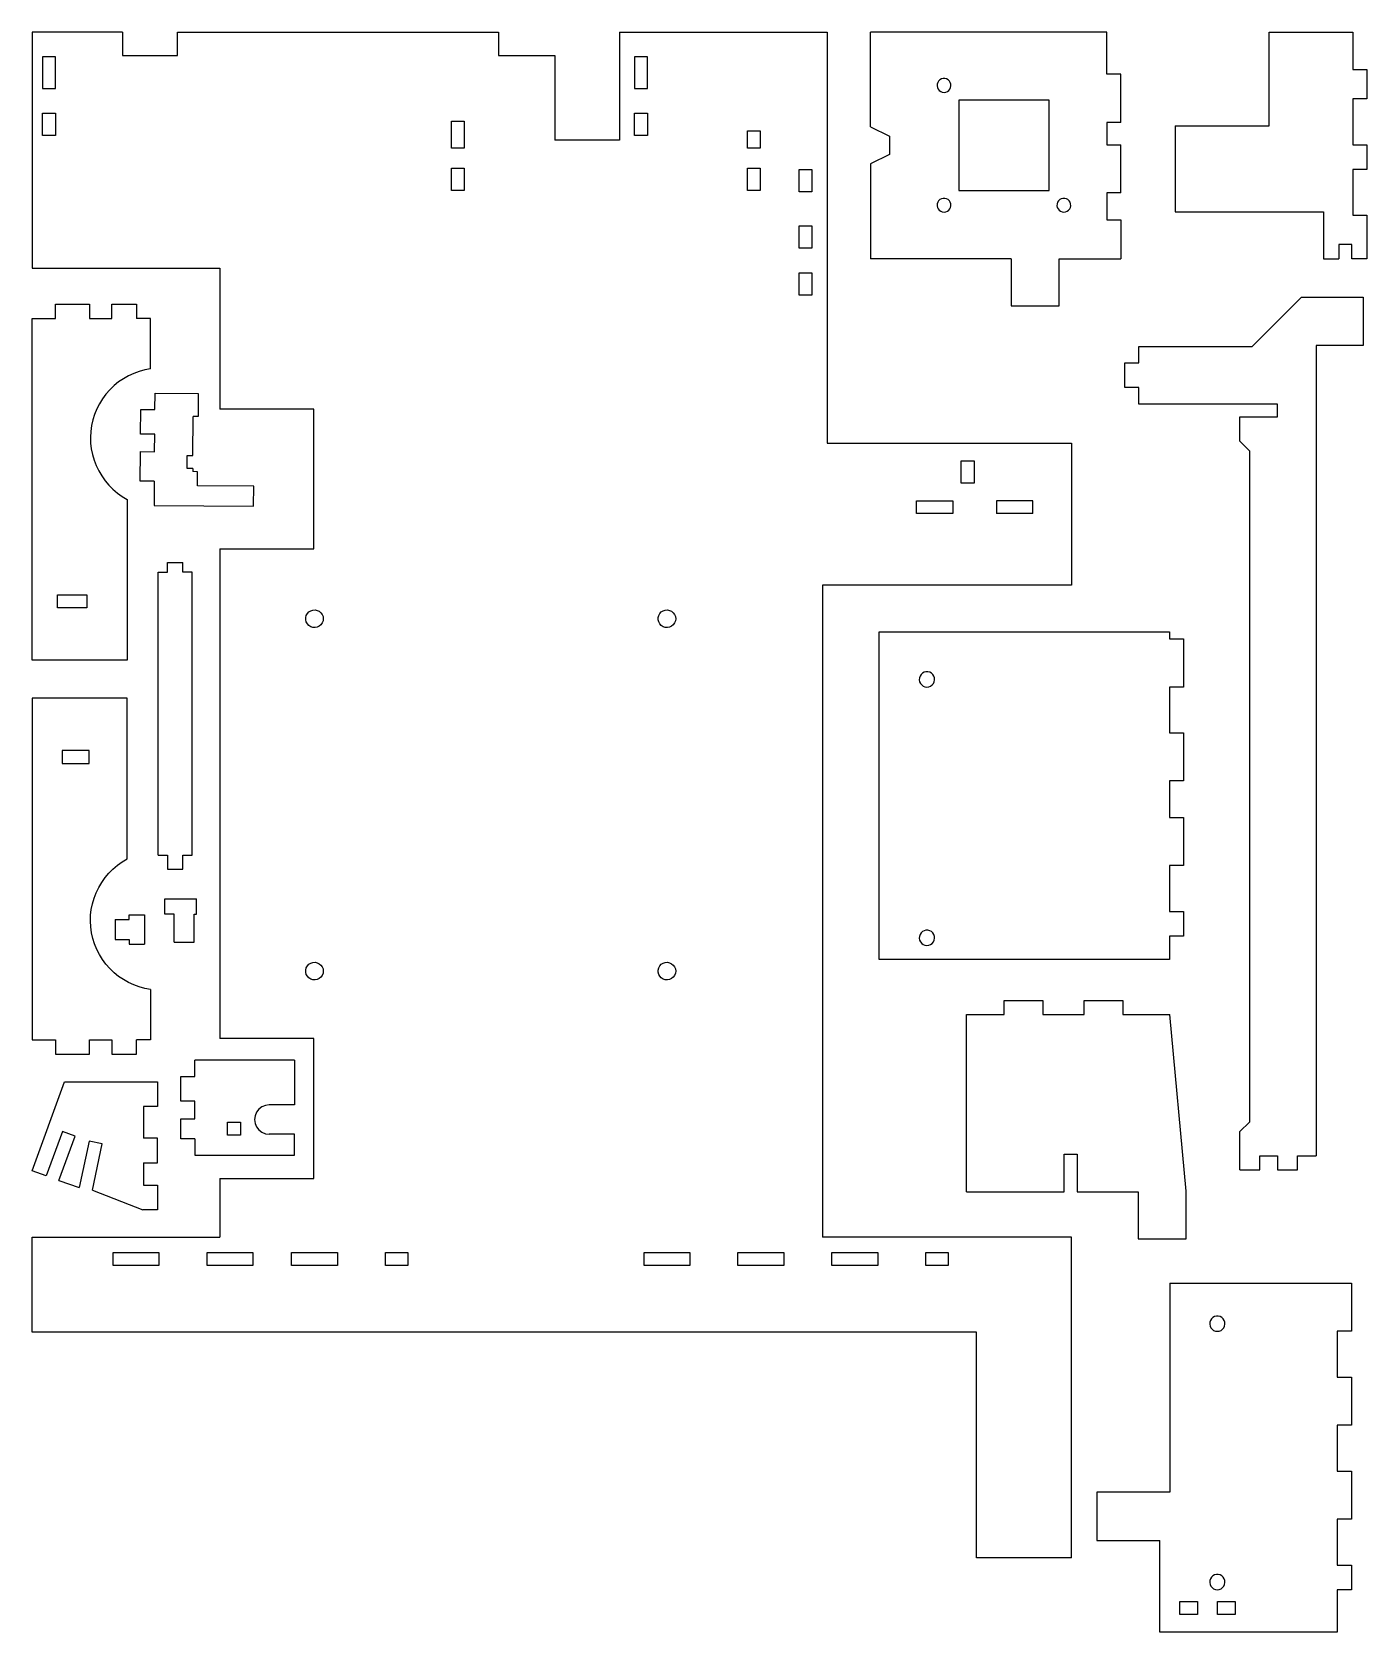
# Model space of a CAD drawing. Extents: x 5 to 289, y 74 to 415.
import ezdxf

# ---------------------------------------------------------------- set-up
doc = ezdxf.new("R2010")
doc.units = 0
doc.layers.add('Layer_1', color=7, linetype='CONTINUOUS')

msp = doc.modelspace()

# ---------------------------------------------------------------- linework, layer by layer
at = {"layer": 'Layer_1', "color": 7}
for points in [[(5.011304, 414.9824), (5.011304, 364.732389)], [(24.261304, 414.9824), (5.011304, 414.9824)], [(24.261304, 414.9824), (24.261304, 409.98238), (36.011284, 409.98238), (36.011284, 414.9824), (104.2663, 414.9824), (104.2663, 409.98238), (116.26629, 409.98238), (116.26629, 391.982379)], [(130.01629, 414.9824), (130.01629, 391.982379)], [(130.01629, 414.9824), (174.26629, 414.9824), (174.26629, 327.482679), (226.26627, 327.482679), (226.26627, 297.23268), (173.2663, 297.23268), (173.2663, 158.4827)], [(233.74705, 414.9824), (183.49703, 414.9824)], [(183.49703, 394.780399), (183.49703, 414.9824)], [(233.74705, 405.98241), (233.74705, 414.9824)], [(248.33998, 394.982398), (268.33997, 394.982398), (268.33997, 414.9824), (286.13997, 414.9824), (286.13997, 406.9824), (289.13998, 406.9824), (289.13998, 400.7324), (286.13997, 400.7324), (286.13997, 390.982398), (289.13998, 390.982398), (289.13998, 385.732408), (286.13997, 385.732408), (286.13997, 375.982407), (289.13998, 375.982407), (289.13998, 366.732388), (285.88997, 366.732388), (285.88997, 369.732393), (283.13997, 369.732393), (283.13997, 366.732388)], [(236.74705, 405.98241), (233.74705, 405.98241)], [(236.74705, 395.732399), (236.74705, 405.98241)], [(197.66703, 403.88342), (197.64693, 403.5144)], [(197.64703, 403.5144), (197.71703, 403.1514)], [(197.78705, 404.23542), (197.66703, 403.88342)], [(197.71704, 403.1514), (197.87703, 402.81741)], [(197.97705, 404.54742), (197.78705, 404.23542)], [(197.87703, 402.81741), (198.10704, 402.5324)], [(198.24705, 404.80041), (197.97705, 404.54742)], [(198.10704, 402.5324), (198.40705, 402.31542)], [(198.57704, 404.9794), (198.24705, 404.80041)], [(198.40705, 402.31542), (198.74704, 402.17842)], [(198.93703, 405.07042), (198.57704, 404.97942)], [(198.74704, 402.17842), (199.11703, 402.13242)], [(199.30705, 405.07042), (198.93703, 405.07042)], [(199.11703, 402.13241), (199.48705, 402.17841)], [(199.65704, 404.9794), (199.30705, 405.0704)], [(199.48705, 402.17842), (199.82704, 402.31542)], [(199.98703, 404.80041), (199.65704, 404.9794)], [(199.82704, 402.31542), (200.12705, 402.5324)], [(200.25704, 404.54742), (199.98703, 404.80041)], [(200.12705, 402.5324), (200.36705, 402.81741)], [(200.45704, 404.23542), (200.25704, 404.54742)], [(200.36705, 402.81741), (200.51705, 403.1514)], [(200.56705, 403.88342), (200.45704, 404.23542)], [(200.51705, 403.1514), (200.58705, 403.5144)], [(200.58705, 403.5144), (200.56695, 403.88342)], [(7.261294, 397.73238), (10.011294, 397.73238)], [(7.261294, 392.982399), (7.261294, 397.73238)], [(10.011294, 397.73238), (10.011294, 392.982399)], [(94.266294, 395.982379), (97.016294, 395.982379)], [(94.266294, 390.232399), (94.266294, 395.982379)], [(97.016294, 395.982379), (97.016294, 390.232399)], [(133.2663, 397.73238), (136.0163, 397.73238)], [(133.2663, 392.982399), (133.2663, 397.73238)], [(136.0163, 397.73238), (136.0163, 392.982399)], [(236.74705, 395.732399), (233.74705, 395.732399), (233.74705, 390.982409), (236.74705, 390.982409)], [(10.011294, 392.982399), (7.261294, 392.982399)], [(130.01629, 391.982379), (116.26629, 391.982379)], [(136.0163, 392.982399), (133.2663, 392.982399)], [(157.26628, 390.232399), (157.26628, 393.982389)], [(157.26628, 393.982389), (160.01631, 393.982389)], [(160.01631, 393.982389), (160.01631, 390.232399)], [(183.49703, 394.780399), (187.49703, 392.780419)], [(187.49703, 392.780419), (187.49703, 388.934409)], [(248.33998, 394.982398), (248.33998, 376.732394)], [(97.016294, 390.232399), (94.266294, 390.232399)], [(160.01631, 390.232399), (157.26628, 390.232399)], [(187.49703, 388.934409), (183.49703, 386.934389)], [(236.74705, 380.732399), (236.74705, 390.982409)], [(94.266294, 385.982399), (97.016294, 385.982399)], [(94.266294, 381.232389), (94.266294, 385.982399)], [(97.016294, 385.982399), (97.016294, 381.232389)], [(157.26628, 385.982399), (160.01631, 385.982399)], [(157.26628, 381.232389), (157.26628, 385.982399)], [(160.01631, 385.982399), (160.01631, 381.232389)], [(168.26631, 385.732389), (171.01631, 385.732389)], [(168.26631, 380.982379), (168.26631, 385.732389)], [(171.01631, 385.732389), (171.01631, 380.982379)], [(183.49703, 386.934389), (183.49703, 366.732399)], [(97.016294, 381.232389), (94.266294, 381.232389)], [(160.01631, 381.232389), (157.26628, 381.232389)], [(171.01631, 380.982379), (168.26631, 380.982379)], [(197.66703, 378.383409), (197.64693, 378.014419)], [(197.64703, 378.014419), (197.71703, 377.651409)], [(197.78705, 378.735409), (197.66703, 378.383409)], [(197.97705, 379.047399), (197.78705, 378.735409)], [(198.24705, 379.300399), (197.97705, 379.047399)], [(198.57704, 379.479419), (198.24705, 379.300399)], [(198.93703, 379.570409), (198.57704, 379.479409)], [(199.30705, 379.570409), (198.93703, 379.570409)], [(199.65704, 379.479419), (199.30705, 379.570419)], [(199.98703, 379.300399), (199.65704, 379.479419)], [(200.25704, 379.047399), (199.98703, 379.300399)], [(200.45704, 378.735409), (200.25704, 379.047399)], [(200.56705, 378.383409), (200.45704, 378.735409)], [(200.51705, 377.651409), (200.58705, 378.014419)], [(200.58705, 378.014419), (200.56695, 378.383409)], [(223.16705, 378.383409), (223.14695, 378.014419)], [(223.14704, 378.014419), (223.21704, 377.651409)], [(223.28703, 378.735409), (223.16705, 378.383409)], [(223.47703, 379.047399), (223.28703, 378.735409)], [(223.74704, 379.300399), (223.47703, 379.047399)], [(224.07705, 379.479419), (223.74704, 379.300399)], [(224.43705, 379.570409), (224.07705, 379.479409)], [(224.80704, 379.570409), (224.43705, 379.570409)], [(225.15703, 379.479419), (224.80704, 379.570419)], [(225.48704, 379.300399), (225.15703, 379.479419)], [(225.75705, 379.047399), (225.48704, 379.300399)], [(225.95705, 378.735409), (225.75705, 379.047399)], [(226.06704, 378.383409), (225.95705, 378.735409)], [(226.01703, 377.651409), (226.08703, 378.014419)], [(226.08704, 378.014419), (226.06694, 378.383409)], [(236.74705, 380.732399), (233.74705, 380.732399), (233.74705, 374.982399), (236.74705, 374.982399), (236.74705, 366.732399)], [(197.71704, 377.651409), (197.87703, 377.317399)], [(197.87703, 377.317399), (198.10704, 377.032419)], [(198.10704, 377.032419), (198.40705, 376.815409)], [(198.40705, 376.815409), (198.74704, 376.678399)], [(198.74704, 376.678399), (199.11703, 376.632399)], [(199.11703, 376.632419), (199.48705, 376.678419)], [(199.48705, 376.678399), (199.82704, 376.815409)], [(199.82704, 376.815409), (200.12705, 377.032419)], [(200.12705, 377.032419), (200.36705, 377.317399)], [(200.36705, 377.317399), (200.51705, 377.651409)], [(223.21705, 377.651409), (223.37705, 377.317399)], [(223.37705, 377.317399), (223.60705, 377.032419)], [(223.60705, 377.032419), (223.90703, 376.815409)], [(223.90703, 376.815409), (224.24705, 376.678399)], [(224.24705, 376.678399), (224.61704, 376.632399)], [(224.61704, 376.632419), (224.98704, 376.678419)], [(224.98704, 376.678399), (225.32705, 376.815409)], [(225.32705, 376.815409), (225.62704, 377.032419)], [(225.62704, 377.032419), (225.86704, 377.317399)], [(225.86704, 377.317399), (226.01703, 377.651409)], [(248.33998, 376.732394), (279.88998, 376.732394)], [(279.88998, 376.732394), (279.88998, 366.732388)], [(168.26631, 373.732369), (171.01631, 373.732369)], [(168.26631, 368.982389), (168.26631, 373.732369)], [(171.01631, 373.732369), (171.01631, 368.982389)], [(171.01631, 368.982389), (168.26631, 368.982389)], [(5.011304, 364.732389), (45.011304, 364.732389)], [(45.011304, 364.732389), (45.011304, 334.732689)], [(213.39704, 366.732399), (183.49703, 366.732399)], [(213.39704, 366.732399), (213.39704, 356.732419)], [(223.64705, 366.732399), (236.74705, 366.732399)], [(223.64705, 356.732419), (223.64705, 366.732399)], [(279.88998, 366.732388), (283.13997, 366.732388)], [(168.26631, 358.982699), (168.26631, 363.732689)], [(168.26631, 363.732689), (171.01631, 363.732689)], [(171.01631, 363.732689), (171.01631, 358.982699)], [(171.01631, 358.982699), (168.26631, 358.982699)], [(275.17555, 358.544425), (264.67556, 348.044445)], [(275.17555, 358.544425), (288.35555, 358.544425)], [(288.35555, 358.544425), (288.35555, 348.294455)], [(25.261314, 315.486543), (25.261314, 281.287533), (5.011304, 281.287533), (5.011304, 354.037553), (10.011314, 354.037553), (10.011314, 357.037553), (17.261294, 357.037553), (17.261294, 354.037553), (22.011304, 354.037553), (22.011304, 357.037553), (27.261304, 357.037553), (27.261304, 354.037553)], [(213.39704, 356.732419), (223.64705, 356.732419)], [(30.261304, 354.037553), (27.261304, 354.037553)], [(30.261304, 343.304543), (30.261304, 354.037553)], [(240.60554, 348.044445), (264.67556, 348.044445)], [(240.60554, 344.544435), (240.60554, 348.044445)], [(278.35555, 348.294455), (278.35555, 175.79446)], [(288.35555, 348.294455), (278.35555, 348.294455)], [(237.60556, 344.544435), (240.60554, 344.544435)], [(237.60556, 339.294435), (237.60556, 344.544435)], [(24.463304, 341.197533), (23.437304, 340.496543)], [(25.544314, 341.809543), (24.463304, 341.197533)], [(26.672314, 342.330533), (25.544314, 341.809543)], [(27.840314, 342.754553), (26.672314, 342.330533)], [(29.039304, 343.079543), (27.840314, 342.754553)], [(30.261304, 343.304543), (29.039304, 343.079543)], [(20.757314, 337.917543), (20.018304, 336.919533)], [(21.578314, 338.850543), (20.757314, 337.917543)], [(22.473294, 339.712533), (21.578314, 338.850543)], [(23.437304, 340.496543), (22.473294, 339.712533)], [(28.034716, 319.414314), (28.087646, 325.663354), (31.085993, 325.636654), (31.123313, 329.388274), (28.115643, 329.411374), (28.162343, 334.661444), (31.160699, 334.634744), (31.191778, 338.134804), (40.381019, 338.054404), (40.343039, 333.156534), (39.346663, 333.166934)], [(240.60554, 339.294435), (237.60556, 339.294435)], [(240.60554, 335.794455), (240.60554, 339.294435)], [(18.802314, 334.754533), (18.333314, 333.603543)], [(19.365314, 335.862553), (18.802314, 334.754533)], [(20.018304, 336.919533), (19.365314, 335.862553)], [(45.011304, 304.982699), (65.011284, 304.982699), (65.011284, 334.732689), (45.011304, 334.732689)], [(270.10555, 335.794455), (240.60554, 335.794455)], [(270.10555, 333.044455), (270.10555, 335.794455)], [(17.691294, 331.205543), (17.523314, 329.974543)], [(17.962314, 332.418553), (17.691294, 331.205543)], [(18.333314, 333.603543), (17.962314, 332.418553)], [(39.269558, 324.815324), (39.346658, 333.166744)], [(262.10555, 333.044455), (270.10555, 333.044455)], [(262.10555, 327.867455), (262.10555, 333.044455)], [(17.457304, 328.733543), (17.496304, 327.491533)], [(17.523314, 329.974543), (17.457314, 328.733543)], [(17.496304, 327.491533), (17.638304, 326.257543)], [(264.10554, 325.867445), (262.10555, 327.867455)], [(17.638304, 326.257543), (17.883304, 325.039533)], [(17.883304, 325.039533), (18.228294, 323.845543)], [(18.228294, 323.845543), (18.672324, 322.685533)], [(38.003759, 322.075434), (38.025529, 324.824484)], [(38.025531, 324.824484), (39.269559, 324.815484)], [(202.76629, 323.732689), (205.51629, 323.732689)], [(202.76629, 318.982669), (202.76629, 323.732689)], [(205.51629, 323.732689), (205.51629, 318.982669)], [(264.10554, 325.867445), (264.10554, 182.97046), (262.10555, 180.97045)], [(18.672324, 322.685533), (19.211304, 321.565553)], [(19.211304, 321.565553), (19.842304, 320.495553)], [(19.842304, 320.495553), (20.560304, 319.480533)], [(39.24778, 322.066274), (38.003757, 322.075274)], [(39.24778, 322.066274), (39.24088, 321.415854)], [(40.237284, 321.405654), (39.240939, 321.416054)], [(40.209298, 318.405104), (40.237278, 321.405654)], [(20.560304, 319.480533), (21.359294, 318.530543)], [(21.359294, 318.530543), (22.236314, 317.649533)], [(22.236314, 317.649533), (23.183304, 316.845543)], [(23.183304, 316.845543), (24.194304, 316.122543)], [(31.033106, 319.387464), (28.034716, 319.414264)], [(31.033106, 319.387464), (30.988946, 314.237964)], [(52.212023, 318.301634), (40.209298, 318.405104)], [(52.171613, 314.050454), (52.212023, 318.301634)], [(205.51629, 318.982669), (202.76629, 318.982669)], [(24.194304, 316.122543), (25.261314, 315.486543)], [(30.988946, 314.237964), (52.171609, 314.050454)], [(193.26627, 315.232679), (201.01629, 315.232679)], [(193.26627, 312.482679), (193.26627, 315.232679)], [(201.01629, 315.232679), (201.01629, 312.482679)], [(210.26628, 315.232679), (210.26628, 312.482679)], [(218.01627, 312.482679), (218.01627, 315.232679), (210.26628, 315.232679)], [(201.01629, 312.482679), (193.26627, 312.482679)], [(218.01627, 312.482679), (210.26628, 312.482679)], [(45.011304, 304.982699), (45.011304, 200.732684)], [(31.881374, 239.793372), (31.881374, 300.043363), (33.881384, 300.043363), (33.881384, 302.043322), (37.131364, 302.043322)], [(37.131364, 300.043363), (37.131364, 302.043322)], [(39.131374, 300.043363), (37.131364, 300.043363)], [(39.131374, 239.793372), (39.131374, 300.043363)], [(10.411314, 292.417543), (10.411314, 295.167543)], [(10.411314, 295.167543), (16.661304, 295.167543)], [(16.661304, 295.167543), (16.661304, 292.417543)], [(16.661304, 292.417543), (10.411314, 292.417543)], [(63.276304, 290.342689), (63.393304, 290.7977)], [(63.276304, 289.872689), (63.276304, 290.342689)], [(63.393304, 289.416679), (63.276304, 289.872689)], [(63.393304, 290.7977), (63.619284, 291.20968)], [(63.619284, 291.20968), (63.941284, 291.55168)], [(63.941284, 291.55168), (64.338294, 291.8037)], [(64.338294, 291.8037), (64.785304, 291.94969)], [(64.785304, 291.94969), (65.254304, 291.97869)], [(65.254304, 291.97869), (65.715294, 291.89069)], [(65.715294, 291.89069), (66.141294, 291.69069)], [(66.141294, 291.69069), (66.503304, 291.39068)], [(66.503304, 291.39068), (66.779284, 291.01069)], [(66.779284, 291.01069), (66.952294, 290.5737)], [(66.952294, 289.640699), (66.779284, 289.203689)], [(66.952294, 290.5737), (67.011294, 290.107689)], [(67.011304, 290.107689), (66.952304, 289.640699)], [(138.27629, 290.342689), (138.3963, 290.7977)], [(138.27629, 289.872689), (138.27629, 290.342689)], [(138.3963, 289.416679), (138.27629, 289.872689)], [(138.3963, 290.7977), (138.6163, 291.20968)], [(138.6163, 291.20968), (138.93629, 291.55168)], [(138.93629, 291.55168), (139.33629, 291.8037)], [(139.33629, 291.8037), (139.78629, 291.94969)], [(139.78629, 291.94969), (140.2563, 291.97869)], [(140.2563, 291.97869), (140.7163, 291.89069)], [(140.7163, 291.89069), (141.1363, 291.69069)], [(141.1363, 291.69069), (141.50629, 291.39068)], [(141.50629, 291.39068), (141.7763, 291.01069)], [(141.7763, 291.01069), (141.9563, 290.5737)], [(141.9563, 289.640699), (141.7763, 289.203689)], [(141.9563, 290.5737), (142.0163, 290.107689)], [(142.0163, 290.107689), (141.9563, 289.640699)], [(63.619284, 289.005699), (63.393304, 289.416679)], [(63.941284, 288.662689), (63.619284, 289.005699)], [(64.338294, 288.410679), (63.941284, 288.662689)], [(64.785304, 288.265689), (64.338294, 288.410679)], [(65.254304, 288.235679), (64.785304, 288.265679)], [(65.715294, 288.323679), (65.254304, 288.235679)], [(66.141294, 288.524689), (65.715294, 288.323679)], [(66.503304, 288.823689), (66.141294, 288.524689)], [(66.779284, 289.203689), (66.503304, 288.823689)], [(138.6163, 289.005699), (138.3963, 289.416679)], [(138.93629, 288.662689), (138.6163, 289.005699)], [(139.33629, 288.410679), (138.93629, 288.662689)], [(139.78629, 288.265689), (139.33629, 288.410679)], [(140.2563, 288.235679), (139.78629, 288.265679)], [(140.7163, 288.323679), (140.2563, 288.235679)], [(141.1363, 288.524689), (140.7163, 288.323679)], [(141.50629, 288.823689), (141.1363, 288.524689)], [(141.7763, 289.203689), (141.50629, 288.823689)], [(185.34505, 217.576145), (185.34505, 287.326135)], [(185.34505, 287.326135), (247.09505, 287.326135)], [(247.09505, 287.326135), (247.09505, 285.826135)], [(247.09505, 285.826135), (250.09505, 285.826135)], [(250.09505, 285.826135), (250.09505, 275.576145)], [(193.87506, 277.505145), (193.85496, 277.099145)], [(193.85506, 277.099145), (193.92506, 276.699145)], [(194.00505, 277.893135), (193.87506, 277.505145)], [(193.92504, 276.699145), (194.10506, 276.330135)], [(194.22505, 278.237145), (194.00505, 277.893135)], [(194.10506, 276.330135), (194.36504, 276.016155)], [(194.51506, 278.516145), (194.22505, 278.237145)], [(194.36504, 276.016155), (194.69506, 275.777155)], [(194.87505, 278.712155), (194.51506, 278.516145)], [(195.27505, 278.813145), (194.87505, 278.712155)], [(195.67505, 278.813145), (195.27505, 278.813145)], [(196.07504, 278.712155), (195.67505, 278.813145)], [(196.42506, 278.516145), (196.07504, 278.712155)], [(196.25504, 275.777155), (196.58506, 276.016155)], [(196.72505, 278.237145), (196.42506, 278.516145)], [(196.58506, 276.016155), (196.84506, 276.330135)], [(196.94505, 277.893135), (196.72505, 278.237145)], [(196.84506, 276.330135), (197.01506, 276.699145)], [(197.07506, 277.505145), (196.94505, 277.893135)], [(197.01506, 276.699145), (197.09506, 277.099145)], [(197.09504, 277.099145), (197.07524, 277.505145)], [(25.261294, 239.000478), (25.261294, 273.199488), (5.011304, 273.199488), (5.011304, 200.449478), (10.011294, 200.449478), (10.011294, 197.449498), (17.261304, 197.449498), (17.261304, 200.449478), (22.011284, 200.449478), (22.011284, 197.449498), (27.261314, 197.449498), (27.261314, 200.449478)], [(194.69506, 275.777155), (195.06505, 275.627135)], [(195.06505, 275.627135), (195.47505, 275.576135)], [(195.47505, 275.576145), (195.87505, 275.627145)], [(195.87505, 275.627135), (196.25504, 275.777155)], [(247.09505, 275.576145), (247.09505, 265.826145)], [(250.09505, 275.576145), (247.09505, 275.576145)], [(247.09505, 265.826145), (250.09505, 265.826145)], [(250.09505, 265.826145), (250.09505, 255.576135)], [(11.401284, 262.069478), (11.401284, 259.319478)], [(17.151294, 262.069478), (11.401284, 262.069478)], [(11.401284, 259.319478), (17.151294, 259.319478)], [(17.151294, 259.319478), (17.151294, 262.069478)], [(247.09505, 255.576135), (247.09505, 247.826145)], [(250.09505, 255.576135), (247.09505, 255.576135)], [(247.09505, 247.826145), (250.09505, 247.826145)], [(250.09505, 247.826145), (250.09505, 237.576135)], [(24.194284, 238.364478), (25.261294, 239.000478)], [(31.881374, 239.793372), (33.881384, 239.793372)], [(33.881384, 239.793372), (33.881384, 236.793362)], [(37.131364, 239.793372), (39.131374, 239.793372)], [(37.131364, 236.793362), (37.131364, 239.793372)], [(19.842284, 233.992468), (20.559304, 235.006488)], [(20.559304, 235.006488), (21.359304, 235.957478)], [(21.359304, 235.957478), (22.236294, 236.837488)], [(22.236294, 236.837488), (23.183284, 237.642478)], [(23.183284, 237.642478), (24.194284, 238.364478)], [(33.881384, 236.793362), (37.131364, 236.793362)], [(247.09505, 237.576135), (247.09505, 227.826135)], [(250.09505, 237.576135), (247.09505, 237.576135)], [(18.228304, 230.641468), (18.672304, 231.802488)], [(18.672304, 231.802488), (19.211304, 232.921488)], [(19.211304, 232.921488), (19.842284, 233.992468)], [(17.496304, 226.995488), (17.638304, 228.229478)], [(17.638304, 228.229478), (17.883284, 229.448488)], [(17.883284, 229.448488), (18.228304, 230.641468)], [(35.270298, 221.240431), (35.270298, 227.240441), (33.270308, 227.240441), (33.270308, 230.490451), (40.020308, 230.490451)], [(40.020308, 227.240441), (40.020308, 230.490451)], [(17.523294, 224.512478), (17.457294, 225.753478)], [(17.457304, 225.753478), (17.496304, 226.995488)], [(22.681691, 226.11305), (25.681701, 226.11305), (25.681701, 227.11304), (28.931681, 227.11304), (28.931681, 220.86305)], [(22.681691, 226.11305), (22.681691, 221.86304)], [(39.520298, 227.240441), (40.020308, 227.240441)], [(39.520298, 221.240431), (39.520298, 227.240441)], [(247.09505, 227.826135), (250.09505, 227.826135)], [(250.09505, 227.826135), (250.09505, 222.576135)], [(17.691304, 223.281478), (17.523294, 224.512478)], [(17.962294, 222.069478), (17.691304, 223.281478)], [(18.333294, 220.883488), (17.962294, 222.069478)], [(22.681691, 221.86304), (25.681701, 221.86304)], [(25.681701, 221.86304), (25.681701, 220.86305)], [(193.87506, 222.505155), (193.85496, 222.099145)], [(193.85506, 222.099145), (193.92506, 221.699155)], [(194.00505, 222.893135), (193.87506, 222.505155)], [(193.92504, 221.699155), (194.10506, 221.330135)], [(194.22505, 223.237145), (194.00505, 222.893135)], [(194.51506, 223.516155), (194.22505, 223.237145)], [(194.87505, 223.712155), (194.51506, 223.516155)], [(195.27505, 223.813145), (194.87505, 223.712155)], [(195.67505, 223.813145), (195.27505, 223.813145)], [(196.07504, 223.712155), (195.67505, 223.813145)], [(196.42506, 223.516155), (196.07504, 223.712155)], [(196.72505, 223.237145), (196.42506, 223.516155)], [(196.94505, 222.893135), (196.72505, 223.237145)], [(196.84506, 221.330135), (197.01506, 221.699155)], [(197.07506, 222.505155), (196.94505, 222.893135)], [(197.01506, 221.699155), (197.09506, 222.099145)], [(197.09504, 222.099145), (197.07524, 222.505155)], [(247.09505, 222.576135), (247.09505, 217.576145)], [(250.09505, 222.576135), (247.09505, 222.576135)], [(18.801284, 219.732498), (18.333294, 220.883488)], [(19.364294, 218.625478), (18.801284, 219.732498)], [(20.018284, 217.568498), (19.364294, 218.625478)], [(25.681701, 220.86305), (28.931681, 220.86305)], [(35.270298, 221.240431), (39.520298, 221.240431)], [(194.10506, 221.330135), (194.36504, 221.016155)], [(194.36504, 221.016155), (194.69506, 220.777135)], [(194.69506, 220.777135), (195.06505, 220.627135)], [(195.06505, 220.627135), (195.47505, 220.576135)], [(195.47505, 220.576155), (195.87505, 220.627155)], [(195.87505, 220.627135), (196.25504, 220.777135)], [(196.25504, 220.777135), (196.58506, 221.016155)], [(196.58506, 221.016155), (196.84506, 221.330135)], [(20.757294, 216.569488), (20.018284, 217.568498)], [(21.577294, 215.636488), (20.757294, 216.569488)], [(22.473304, 214.774498), (21.577294, 215.636488)], [(23.437284, 213.990488), (22.473304, 214.774498)], [(63.276304, 215.342689), (63.393304, 215.797699)], [(63.276304, 214.872689), (63.276304, 215.342689)], [(63.393304, 214.416709), (63.276304, 214.872689)], [(63.393304, 215.797699), (63.619284, 216.209709)], [(63.619284, 216.209709), (63.941284, 216.551709)], [(63.941284, 216.551709), (64.338294, 216.803699)], [(64.338294, 216.803699), (64.785304, 216.949689)], [(64.785304, 216.949689), (65.254304, 216.978689)], [(65.254304, 216.978689), (65.715294, 216.890689)], [(65.715294, 216.890689), (66.141294, 216.690689)], [(66.141294, 216.690689), (66.503304, 216.390709)], [(66.503304, 216.390709), (66.779284, 216.010689)], [(66.779284, 216.010689), (66.952294, 215.573699)], [(66.952294, 214.640699), (66.779284, 214.203689)], [(66.952294, 215.573699), (67.011294, 215.107689)], [(67.011304, 215.107689), (66.952304, 214.640699)], [(138.27629, 215.342689), (138.3963, 215.797699)], [(138.27629, 214.872689), (138.27629, 215.342689)], [(138.3963, 214.416709), (138.27629, 214.872689)], [(138.3963, 215.797699), (138.6163, 216.209709)], [(138.6163, 216.209709), (138.93629, 216.551709)], [(138.93629, 216.551709), (139.33629, 216.803699)], [(139.33629, 216.803699), (139.78629, 216.949689)], [(139.78629, 216.949689), (140.2563, 216.978689)], [(140.2563, 216.978689), (140.7163, 216.890689)], [(140.7163, 216.890689), (141.1363, 216.690689)], [(141.1363, 216.690689), (141.50629, 216.390709)], [(141.50629, 216.390709), (141.7763, 216.010689)], [(141.7763, 216.010689), (141.9563, 215.573699)], [(141.9563, 214.640699), (141.7763, 214.203689)], [(141.9563, 215.573699), (142.0163, 215.107689)], [(142.0163, 215.107689), (141.9563, 214.640699)], [(247.09505, 217.576145), (185.34505, 217.576145)], [(24.463284, 213.290508), (23.437284, 213.990488)], [(25.544294, 212.677488), (24.463284, 213.290508)], [(26.672294, 212.157478), (25.544294, 212.677488)], [(27.840294, 211.732478), (26.672294, 212.157478)], [(29.039314, 211.407488), (27.840294, 211.732478)], [(30.261284, 211.183498), (29.039314, 211.407488)], [(30.261284, 211.183498), (30.261284, 200.449478)], [(63.619284, 214.005699), (63.393304, 214.416709)], [(63.941284, 213.662699), (63.619284, 214.005699)], [(64.338294, 213.410709), (63.941284, 213.662699)], [(64.785304, 213.265689), (64.338294, 213.410709)], [(65.254304, 213.235689), (64.785304, 213.265689)], [(65.715294, 213.323689), (65.254304, 213.235689)], [(66.141294, 213.524689), (65.715294, 213.323689)], [(66.503304, 213.823699), (66.141294, 213.524689)], [(66.779284, 214.203689), (66.503304, 213.823699)], [(138.6163, 214.005699), (138.3963, 214.416709)], [(138.93629, 213.662699), (138.6163, 214.005699)], [(139.33629, 213.410709), (138.93629, 213.662699)], [(139.78629, 213.265689), (139.33629, 213.410709)], [(140.2563, 213.235689), (139.78629, 213.265689)], [(140.7163, 213.323689), (140.2563, 213.235689)], [(141.1363, 213.524689), (140.7163, 213.323689)], [(141.50629, 213.823699), (141.1363, 213.524689)], [(141.7763, 214.203689), (141.50629, 213.823699)], [(203.93088, 168.13748), (203.93088, 205.887485), (211.93087, 205.887485), (211.93087, 208.887485), (220.18087, 208.887485), (220.18087, 205.887485), (228.93088, 205.887485), (228.93088, 208.887485), (237.18088, 208.887485), (237.18088, 205.887485), (247.17088, 205.887485)], [(250.68087, 168.26848), (247.17088, 205.887485)], [(30.261284, 200.449478), (27.261314, 200.449478)], [(45.011304, 170.98271), (65.011284, 170.98271), (65.011284, 200.732684), (45.011304, 200.732684)], [(39.681187, 179.43821), (36.681183, 179.43821), (36.681183, 183.68821), (39.681187, 183.68821), (39.681187, 187.43821), (36.681183, 187.43821), (36.681183, 192.6882), (39.681187, 192.6882), (39.681187, 196.18821)], [(60.871177, 196.18821), (39.681187, 196.18821)], [(60.871177, 196.18821), (60.871177, 186.63821), (55.496187, 186.63821)], [(5.011304, 172.62487), (11.901314, 191.55907)], [(11.901314, 191.55907), (31.721304, 191.55907)], [(31.721304, 191.55907), (31.721304, 186.30907), (28.721304, 186.30907), (28.721304, 179.55907)], [(52.477577, 184.32821), (52.371177, 183.51819)], [(52.789777, 185.0782), (52.477577, 184.32821)], [(53.286377, 185.7282), (52.789777, 185.0782)], [(53.933677, 186.22821), (53.286377, 185.7282)], [(54.687287, 186.5382), (53.933677, 186.22821)], [(55.496187, 186.63821), (54.687287, 186.5382)], [(11.501324, 180.95727), (8.061314, 171.51328)], [(14.171304, 179.98247), (11.501324, 180.95727)], [(46.631177, 182.9382), (49.381177, 182.9382)], [(46.631177, 180.1882), (46.631177, 182.9382)], [(49.381177, 182.9382), (49.381177, 180.1882)], [(52.371177, 183.51819), (52.477577, 182.7082)], [(52.477577, 182.7082), (52.789777, 181.95821)], [(52.789777, 181.95821), (53.286377, 181.30821)], [(53.286377, 181.30821), (53.933677, 180.8082)], [(53.933677, 180.8082), (54.687287, 180.49821)], [(54.687287, 180.49821), (55.496187, 180.3882)], [(262.10555, 172.79445), (262.10555, 180.97045)], [(10.741304, 170.53607), (14.171304, 179.98247)], [(17.161314, 178.90847), (15.071314, 169.06268)], [(19.951314, 178.31597), (17.161314, 178.90847)], [(17.861294, 168.50417), (19.951314, 178.31597)], [(28.721304, 174.30907), (31.721304, 174.30907), (31.721304, 179.55907), (28.721304, 179.55907)], [(39.681187, 179.43821), (39.681187, 175.9382)], [(49.381177, 180.1882), (46.631177, 180.1882)], [(60.871177, 180.3882), (55.496187, 180.3882)], [(60.871177, 175.9382), (60.871177, 180.3882)], [(28.721304, 174.30907), (28.721304, 169.55907)], [(39.681187, 175.9382), (60.871177, 175.9382)], [(224.68088, 176.13748), (227.43088, 176.13748)], [(224.68088, 168.13748), (224.68088, 176.13748)], [(227.43088, 176.13748), (227.43088, 168.13748)], [(262.10555, 172.79445), (266.35556, 172.79445), (266.35556, 175.79446), (270.10555, 175.79446), (270.10555, 172.79445), (274.35555, 172.79445), (274.35555, 175.79446), (278.35555, 175.79446)], [(8.061314, 171.51328), (5.011304, 172.62487)], [(10.741304, 170.53607), (15.071314, 169.06268)], [(45.011304, 170.98271), (45.011304, 158.4827)], [(17.861294, 168.50417), (28.571314, 164.30907)], [(28.721304, 169.55907), (31.721304, 169.55907)], [(31.721304, 169.55907), (31.721304, 164.30907)], [(203.93088, 168.13748), (224.68088, 168.13748)], [(227.43088, 168.13748), (240.43086, 168.13748)], [(240.43086, 168.13748), (240.43086, 158.1375)], [(250.68087, 158.1375), (250.68087, 168.26848)], [(31.721304, 164.30907), (28.571314, 164.30907)], [(226.26627, 90.23269), (206.01628, 90.23269), (206.01628, 138.23269), (5.011304, 138.23269), (5.011304, 158.4827), (45.011304, 158.4827)], [(226.26627, 158.4827), (173.2663, 158.4827)], [(226.26627, 90.23269), (226.26627, 158.4827)], [(240.43086, 158.1375), (250.68087, 158.1375)], [(22.261284, 155.2327), (32.011294, 155.2327)], [(22.261284, 152.4827), (22.261284, 155.2327)], [(32.011294, 155.2327), (32.011294, 152.4827)], [(42.261304, 155.2327), (52.011304, 155.2327)], [(42.261304, 152.4827), (42.261304, 155.2327)], [(52.011304, 155.2327), (52.011304, 152.4827)], [(60.261304, 155.2327), (70.011304, 155.2327)], [(60.261304, 152.4827), (60.261304, 155.2327)], [(70.011304, 155.2327), (70.011304, 152.4827)], [(80.261284, 155.2327), (85.011304, 155.2327)], [(80.261284, 152.4827), (80.261284, 155.2327)], [(85.011304, 155.2327), (85.011304, 152.4827)], [(135.26628, 155.2327), (145.01628, 155.2327)], [(135.26628, 152.4827), (135.26628, 155.2327)], [(145.01628, 155.2327), (145.01628, 152.4827)], [(155.26629, 155.2327), (165.0163, 155.2327)], [(155.26629, 152.4827), (155.26629, 155.2327)], [(165.0163, 155.2327), (165.0163, 152.4827)], [(175.26628, 155.2327), (185.01627, 155.2327)], [(175.26628, 152.4827), (175.26628, 155.2327)], [(185.01627, 155.2327), (185.01627, 152.4827)], [(195.26628, 152.4827), (195.26628, 155.2327)], [(195.26628, 155.2327), (200.01629, 155.2327)], [(200.01629, 155.2327), (200.01629, 152.4827)], [(32.011294, 152.4827), (22.261284, 152.4827)], [(52.011304, 152.4827), (42.261304, 152.4827)], [(70.011304, 152.4827), (60.261304, 152.4827)], [(85.011304, 152.4827), (80.261284, 152.4827)], [(145.01628, 152.4827), (135.26628, 152.4827)], [(165.0163, 152.4827), (155.26629, 152.4827)], [(185.01627, 152.4827), (175.26628, 152.4827)], [(200.01629, 152.4827), (195.26628, 152.4827)], [(247.16426, 148.69863), (247.16426, 104.19866), (231.66428, 104.19866), (231.66428, 93.94865), (245.06426, 93.94865)], [(247.16426, 148.69863), (285.81427, 148.69863)], [(285.81427, 148.69863), (285.81427, 138.44864)], [(255.66426, 139.97164), (255.74426, 139.57064)], [(255.69427, 140.37764), (255.66427, 139.97164)], [(255.81428, 140.76465), (255.69427, 140.37764)], [(256.03428, 141.10863), (255.81428, 140.76465)], [(256.33427, 141.38764), (256.03428, 141.10863)], [(256.69426, 141.58364), (256.33427, 141.38764)], [(257.08428, 141.68564), (256.69426, 141.58364)], [(257.49428, 141.68564), (257.08428, 141.68564)], [(257.88428, 141.58364), (257.49428, 141.68564)], [(258.24427, 141.38764), (257.88428, 141.58364)], [(258.54428, 141.10863), (258.24427, 141.38764)], [(258.75428, 140.76465), (258.54428, 141.10863)], [(258.88427, 140.37764), (258.75428, 140.76465)], [(258.83426, 139.57064), (258.91426, 139.97164)], [(258.91427, 139.97164), (258.88427, 140.37764)], [(255.74427, 139.57064), (255.91427, 139.20263)], [(255.91427, 139.20263), (256.17427, 138.88865)], [(256.17427, 138.88865), (256.50426, 138.64965)], [(256.50426, 138.64965), (256.88428, 138.49963)], [(256.88428, 138.49963), (257.28428, 138.44863)], [(257.28428, 138.44864), (257.69428, 138.49964)], [(257.69428, 138.49963), (258.07427, 138.64965)], [(258.07427, 138.64965), (258.40426, 138.88865)], [(258.40426, 138.88865), (258.66427, 139.20263)], [(258.66427, 139.20263), (258.83426, 139.57064)], [(282.81427, 138.44864), (282.81427, 128.69865)], [(285.81427, 138.44864), (282.81427, 138.44864)], [(282.81427, 128.69865), (285.81427, 128.69865)], [(285.81427, 128.69865), (285.81427, 118.44864)], [(282.81427, 118.44864), (282.81427, 108.69864)], [(285.81427, 118.44864), (282.81427, 118.44864)], [(282.81427, 108.69864), (285.81427, 108.69864)], [(285.81427, 108.69864), (285.81427, 98.44866)], [(282.81427, 98.44866), (282.81427, 88.69865)], [(285.81427, 98.44866), (282.81427, 98.44866)], [(245.06426, 74.44865), (245.06426, 93.94865)], [(282.81427, 88.69865), (285.81427, 88.69865)], [(285.81427, 88.69865), (285.81427, 83.44866)], [(255.69427, 85.37766), (255.66427, 84.97165)], [(255.81428, 85.76464), (255.69427, 85.37766)], [(256.03428, 86.10865), (255.81428, 85.76464)], [(256.33427, 86.38765), (256.03428, 86.10865)], [(256.69426, 86.58365), (256.33427, 86.38765)], [(257.08428, 86.68565), (256.69426, 86.58365)], [(257.49428, 86.68565), (257.08428, 86.68565)], [(257.88428, 86.58365), (257.49428, 86.68565)], [(258.24427, 86.38765), (257.88428, 86.58365)], [(258.54428, 86.10865), (258.24427, 86.38765)], [(258.75428, 85.76464), (258.54428, 86.10865)], [(258.88427, 85.37766), (258.75428, 85.76464)], [(258.91427, 84.97165), (258.88427, 85.37766)], [(255.66426, 84.97165), (255.74426, 84.57065)], [(255.74427, 84.57065), (255.91427, 84.20264)], [(255.91427, 84.20264), (256.17427, 83.88864)], [(256.17427, 83.88864), (256.50426, 83.64964)], [(256.50426, 83.64964), (256.88428, 83.49964)], [(256.88428, 83.49964), (257.28428, 83.44864)], [(257.28428, 83.44866), (257.69428, 83.49966)], [(257.69428, 83.49964), (258.07427, 83.64964)], [(258.07427, 83.64964), (258.40426, 83.88864)], [(258.40426, 83.88864), (258.66427, 84.20264)], [(258.66427, 84.20264), (258.83426, 84.57065)], [(258.83426, 84.57065), (258.91426, 84.97165)], [(282.81427, 83.44866), (282.81427, 74.44865)], [(285.81427, 83.44866), (282.81427, 83.44866)], [(282.81427, 74.44865), (245.06426, 74.44865)]]:
    msp.add_lwpolyline(points, dxfattribs=at)
for points in [[(10.011294, 409.73238), (7.261294, 409.73238), (7.261294, 402.98238), (10.011294, 402.98238)], [(136.0163, 402.98238), (136.0163, 409.73238), (133.2663, 409.73238), (133.2663, 402.98238)], [(221.49705, 381.232409), (221.49705, 400.48241), (202.24705, 400.48241), (202.24705, 381.232409)], [(249.31426, 80.94864), (253.06428, 80.94864), (253.06428, 78.19864), (249.31426, 78.19864)], [(257.31428, 78.19864), (257.31428, 80.94864), (261.06428, 80.94864), (261.06428, 78.19864)]]:
    msp.add_lwpolyline(points, close=True, dxfattribs=at)

doc.saveas('drawing.dxf')
